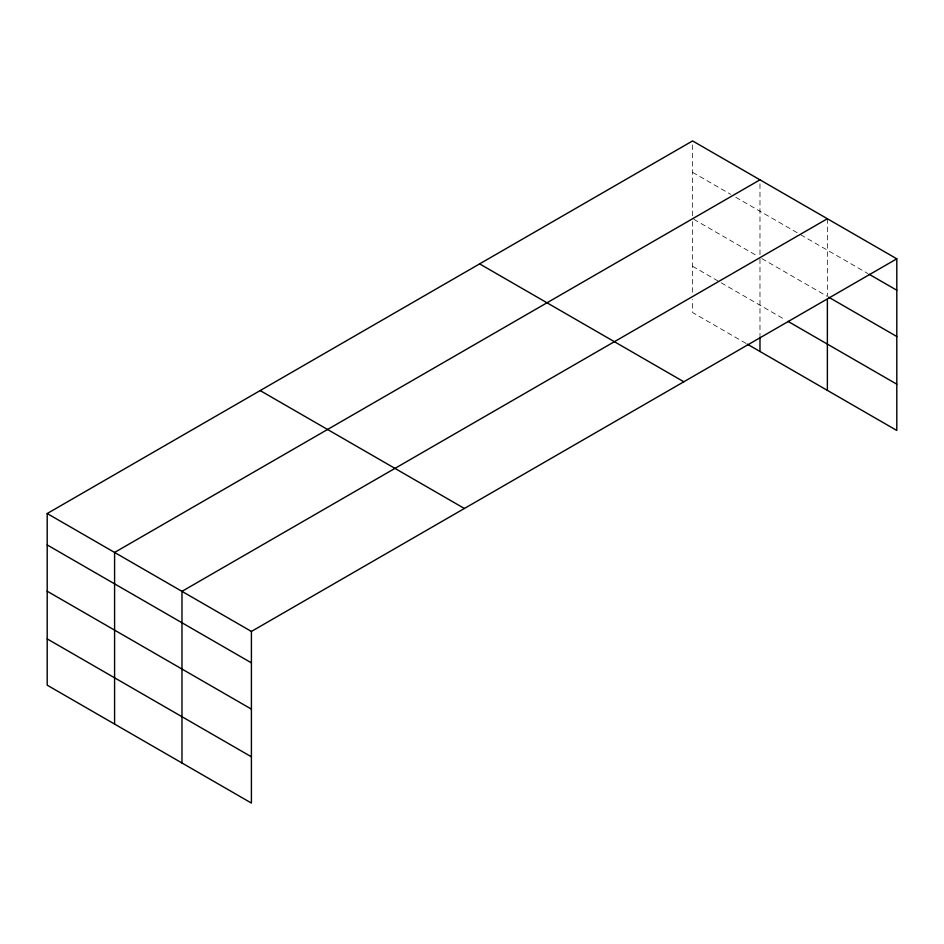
<?xml version="1.0" encoding="UTF-8"?>
<svg xmlns="http://www.w3.org/2000/svg" width="944" height="944" viewBox="0 0 944 944"><rect width="100%" height="100%" fill="white"/><g stroke="black" fill="none" stroke-linecap="round" stroke-linejoin="round"><path stroke-width="0.71" stroke-dasharray="4.72 3.54" d="M692.589 215.716L692.589 140.927M759.979 254.632L759.979 179.832M692.589 172.339L730.739 194.358M735.824 197.296L799.403 234.006M800.665 234.737L867.76 273.477M693.864 219.35L757.442 256.048M692.589 266.291L785.408 319.874M745.996 343.392L692.589 312.558L692.589 299.555M827.369 218.737L827.369 296.428L759.979 257.523L759.979 335.568M692.589 221.498L692.589 293.761"/><path stroke-width="1.42" d="M896.8 258.821L692.589 140.927L47.2 513.536L47.2 685.179L251.411 803.073L251.411 631.442L896.8 258.821L896.8 430.464L747.27 344.135M759.979 179.832L114.59 552.441L114.59 724.083M827.369 218.737L181.98 591.345L181.98 762.988M869.023 274.197L896.8 290.233M828.631 297.159L896.8 336.512M787.957 321.349L896.8 384.184M479.611 263.883L683.822 381.789M260.178 390.58L464.389 508.474M47.2 513.536L251.411 631.442M47.2 544.948L251.411 662.853M47.2 591.227L251.411 709.121M47.2 638.899L251.411 756.805M827.369 299.319L827.369 390.379M759.979 337.008L759.979 351.475"/></g></svg>
